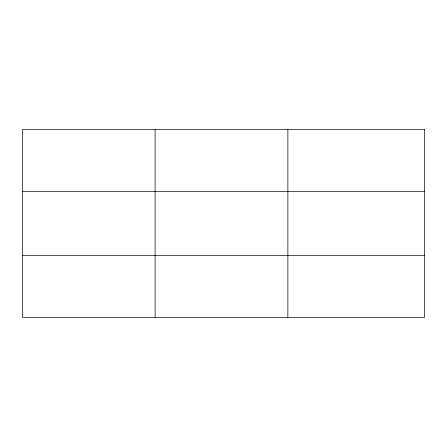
<?xml version="1.0" encoding="UTF-8"?>
<svg xmlns="http://www.w3.org/2000/svg" width="447" height="447" viewBox="0 0 447 447"><rect width="100%" height="100%" fill="white"/><g stroke="black" fill="none" stroke-linecap="round" stroke-linejoin="round"><path stroke-width="0.67" d="M155.109 129.658L155.109 317.342M287.868 129.658L287.868 317.342M22.35 191.595L424.65 191.595M22.35 255.405L424.65 255.405M424.65 129.658L424.65 317.342L22.35 317.342L22.35 129.658L424.65 129.658"/></g></svg>
